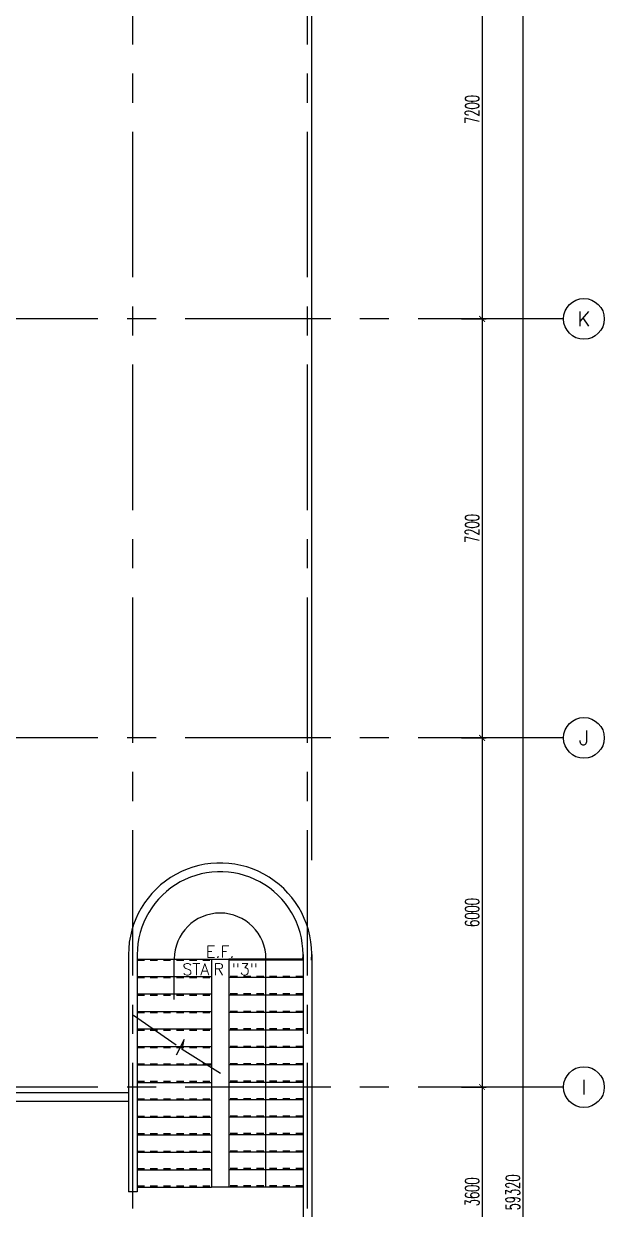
# Model space of a CAD drawing. Extents: x -0.7 to 93.2, y -1.5 to 78.
# Drawn here: x 83.21 to 93.18, y 34.52 to 54.89 of the extents above; entities that cross this region are included whole.
import ezdxf
from ezdxf.enums import TextEntityAlignment as Align

# ---------------------------------------------------------------- set-up
doc = ezdxf.new("R2010")
doc.units = 0
doc.header["$MEASUREMENT"] = 0
doc.header["$PDMODE"] = 34
doc.linetypes.add('CENTERX2', pattern=[4, 2.5, -0.5, 0.5, -0.5])
doc.linetypes.add('HIDDEN2', pattern=[0.1875, 0.125, -0.0625])
doc.layers.get('0').update_dxf_attribs({"color": 11, "linetype": 'CONTINUOUS'})
doc.layers.get('DEFPOINTS').update_dxf_attribs({"color": 11, "linetype": 'CONTINUOUS'})
for name, color, linetype in [('AX-CR', 11, 'CONTINUOUS'), ('AX-DIM', 11, 'CONTINUOUS'), ('AX-TXT', 11, 'CONTINUOUS'), ('AXES', 11, 'CENTERX2'), ('RM-NAME', 11, 'CONTINUOUS'), ('ROOF', 11, 'CONTINUOUS'), ('STR', 11, 'CONTINUOUS'), ('WALL', 11, 'CONTINUOUS')]:
    doc.layers.add(name, color=color, linetype=linetype)
doc.styles.add('ROMANS', font='ROMANS.shx', dxfattribs={"width": 0.6})
doc.dimstyles.new('STANDARD in', dxfattribs={"dimtxt": 0.24, "dimasz": 0.1, "dimexe": 0.07, "dimexo": 0.05, "dimgap": 0.05, "dimtad": 1, "dimdec": 0, "dimlfac": 1000, "dimzin": 0, "dimdsep": 46, "dimtxsty": 'ROMANS', "dimblk": 'ARCHTICK', "dimcen": 0.05, "dimdle": 0.05, "dimclrd": 7, "dimclre": 7, "dimclrt": 2, "dimadec": 0, "dimazin": 0, "dimtfac": 1, "dimtdec": 0, "dimtmove": 2, "dimatfit": 3, "dimldrblk": 'ARCHTICK', "dimfxl": 0, "dimtolj": 1, "dimtzin": 0, "dimarcsym": 0})

# ---------------------------------------------------------------- blocks, each defined once
blk = doc.blocks.new('_ARCHTICK')
at = {"color": 0, "linetype": 'ByBlock', "const_width": 0.15}
blk.add_lwpolyline([(-0.5, -0.5), (0.5, 0.5)], dxfattribs=at)
blk = doc.blocks.new('*D162')
at = {"layer": 'AX-DIM', "color": 7, "lineweight": -2, "ltscale": 0.3}
for p, q in [((82.882, 76.648), (88.207, 76.648)), ((82.932, 75.998), (82.932, 76.718)), ((88.157, 40.52), (88.157, 76.718))]:
    blk.add_line(p, q, dxfattribs=at)
at = {"layer": 'DEFPOINTS', "color": 0, "ltscale": 0.3}
for p in [(88.157, 76.648), (82.932, 75.948), (88.157, 40.47)]:
    blk.add_point(p, dxfattribs=at)
at = {"layer": 'AX-DIM', "color": 7, "lineweight": -2, "ltscale": 0.3, "xscale": 0.1, "yscale": 0.1, "zscale": 0.1, "rotation": 180}
blk.add_blockref('_ARCHTICK', (82.932, 76.648), dxfattribs=at)
at = {"layer": 'AX-DIM', "color": 7, "lineweight": -2, "ltscale": 0.3, "xscale": 0.1, "yscale": 0.1, "zscale": 0.1}
blk.add_blockref('_ARCHTICK', (88.157, 76.648), dxfattribs=at)
at = {"layer": 'AX-DIM', "color": 2, "ltscale": 0.3, "insert": (85.545, 76.818), "char_height": 0.24, "attachment_point": 5, "style": 'ROMANS'}
blk.add_mtext('\\A1;5225', dxfattribs=at)
blk = doc.blocks.new('*D160')
at = {"layer": 'AX-DIM', "color": 7, "lineweight": -2, "ltscale": 0.3}
for p, q in [((82.982, 64.47), (91.852, 64.47)), ((91.782, 64.52), (91.782, 5.1)), ((82.982, 5.15), (91.852, 5.15))]:
    blk.add_line(p, q, dxfattribs=at)
at = {"layer": 'DEFPOINTS', "color": 0, "ltscale": 0.3}
for p in [(82.932, 64.47), (82.932, 5.15), (91.782, 5.15)]:
    blk.add_point(p, dxfattribs=at)
at = {"layer": 'AX-DIM', "color": 7, "lineweight": -2, "ltscale": 0.3, "xscale": 0.1, "yscale": 0.1, "zscale": 0.1}
for p, rotation in [((91.782, 64.47), 90), ((91.782, 5.15), 270)]:
    blk.add_blockref('_ARCHTICK', p, dxfattribs=dict(at, rotation=rotation))
at = {"layer": 'AX-DIM', "color": 2, "ltscale": 0.3, "insert": (91.612, 34.81), "char_height": 0.24, "attachment_point": 5, "rotation": 90, "style": 'ROMANS'}
blk.add_mtext('\\A1;59320', dxfattribs=at)
blk = doc.blocks.new('*D155')
at = {"layer": 'AX-DIM', "color": 7, "lineweight": -2, "ltscale": 0.3}
for p, q in [((90.732, 42.62), (91.152, 42.62)), ((91.082, 42.67), (91.082, 36.57)), ((90.732, 36.62), (91.152, 36.62))]:
    blk.add_line(p, q, dxfattribs=at)
at = {"layer": 'DEFPOINTS', "color": 0, "ltscale": 0.3}
for p in [(90.682, 42.62), (90.682, 36.62), (91.082, 36.62)]:
    blk.add_point(p, dxfattribs=at)
at = {"layer": 'AX-DIM', "color": 7, "lineweight": -2, "ltscale": 0.3, "xscale": 0.1, "yscale": 0.1, "zscale": 0.1}
for p, rotation in [((91.082, 42.62), 90), ((91.082, 36.62), 270)]:
    blk.add_blockref('_ARCHTICK', p, dxfattribs=dict(at, rotation=rotation))
at = {"layer": 'AX-DIM', "color": 2, "ltscale": 0.3, "insert": (90.912, 39.62), "char_height": 0.24, "attachment_point": 5, "rotation": 90, "style": 'ROMANS'}
blk.add_mtext('\\A1;6000', dxfattribs=at)
blk = doc.blocks.new('AXR')
at = {"layer": 'AX-CR'}
blk.add_circle((350, 0), 350, dxfattribs=at)
at = {"layer": 'AX-TXT', "style": 'ROMANS'}
blk.add_attdef('AX', text='', height=250, dxfattribs=at).set_placement((350, 0), align=Align.MIDDLE)
blk = doc.blocks.new('*D151')
at = {"layer": 'AX-DIM', "color": 7, "lineweight": -2, "ltscale": 0.3}
for p, q in [((90.732, 36.62), (91.152, 36.62)), ((91.082, 36.67), (91.082, 32.97)), ((90.732, 33.02), (91.152, 33.02))]:
    blk.add_line(p, q, dxfattribs=at)
at = {"layer": 'DEFPOINTS', "color": 0, "ltscale": 0.3}
for p in [(90.682, 36.62), (90.682, 33.02), (91.082, 33.02)]:
    blk.add_point(p, dxfattribs=at)
at = {"layer": 'AX-DIM', "color": 7, "lineweight": -2, "ltscale": 0.3, "xscale": 0.1, "yscale": 0.1, "zscale": 0.1}
for p, rotation in [((91.082, 36.62), 90), ((91.082, 33.02), 270)]:
    blk.add_blockref('_ARCHTICK', p, dxfattribs=dict(at, rotation=rotation))
at = {"layer": 'AX-DIM', "color": 2, "ltscale": 0.3, "insert": (90.912, 34.82), "char_height": 0.24, "attachment_point": 5, "rotation": 90, "style": 'ROMANS'}
blk.add_mtext('\\A1;3600', dxfattribs=at)
blk = doc.blocks.new('*D148')
at = {"layer": 'AX-DIM', "color": 7, "lineweight": -2, "ltscale": 0.3}
for p, q in [((91.082, 57.07), (91.082, 49.77)), ((90.732, 57.02), (91.152, 57.02)), ((90.732, 49.82), (91.152, 49.82))]:
    blk.add_line(p, q, dxfattribs=at)
at = {"layer": 'DEFPOINTS', "color": 0, "ltscale": 0.3}
for p in [(90.682, 57.02), (90.682, 49.82), (91.082, 49.82)]:
    blk.add_point(p, dxfattribs=at)
at = {"layer": 'AX-DIM', "color": 7, "lineweight": -2, "ltscale": 0.3, "xscale": 0.1, "yscale": 0.1, "zscale": 0.1}
for p, rotation in [((91.082, 57.02), 90), ((91.082, 49.82), 270)]:
    blk.add_blockref('_ARCHTICK', p, dxfattribs=dict(at, rotation=rotation))
at = {"layer": 'AX-DIM', "color": 2, "ltscale": 0.3, "insert": (90.912, 53.42), "char_height": 0.24, "attachment_point": 5, "rotation": 90, "style": 'ROMANS'}
blk.add_mtext('\\A1;7200', dxfattribs=at)
blk = doc.blocks.new('*D147')
at = {"layer": 'AX-DIM', "color": 7, "lineweight": -2, "ltscale": 0.3}
for p, q in [((90.732, 49.82), (91.152, 49.82)), ((91.082, 49.87), (91.082, 42.57)), ((90.732, 42.62), (91.152, 42.62))]:
    blk.add_line(p, q, dxfattribs=at)
at = {"layer": 'DEFPOINTS', "color": 0, "ltscale": 0.3}
for p in [(90.682, 49.82), (90.682, 42.62), (91.082, 42.62)]:
    blk.add_point(p, dxfattribs=at)
at = {"layer": 'AX-DIM', "color": 7, "lineweight": -2, "ltscale": 0.3, "xscale": 0.1, "yscale": 0.1, "zscale": 0.1}
for p, rotation in [((91.082, 49.82), 90), ((91.082, 42.62), 270)]:
    blk.add_blockref('_ARCHTICK', p, dxfattribs=dict(at, rotation=rotation))
at = {"layer": 'AX-DIM', "color": 2, "ltscale": 0.3, "insert": (90.912, 46.22), "char_height": 0.24, "attachment_point": 5, "rotation": 90, "style": 'ROMANS'}
blk.add_mtext('\\A1;7200', dxfattribs=at)

msp = doc.modelspace()

# ---------------------------------------------------------------- linework, layer by layer
for p, q in [((85.8258, 37.3402), (85.0944, 37.8479)), ((85.9662, 37.4388), (85.8258, 37.1699)), ((85.9311, 37.2634), (85.9662, 37.4388)), ((86.5863, 36.8543), (85.9311, 37.2634))]:
    msp.add_line(p, q)
at = {"layer": 'AXES'}
for p, q in [((85.0824, -1.4643), (85.0824, 77.3484)), ((88.0824, -1.4643), (88.0824, 77.3484)), ((92.4824, 49.82), (40.3924, 49.82)), ((92.4824, 42.62), (24.4424, 42.62)), ((92.4824, 42.62), (40.3924, 42.62)), ((92.4824, 36.62), (40.3924, 36.62))]:
    msp.add_line(p, q, dxfattribs=at)
at = {"layer": 'ROOF'}
for p, q in [((86.4324, 38.8202), (86.4324, 34.9002)), ((86.4324, 38.8202), (86.7324, 38.8202)), ((86.7324, 38.8202), (86.7324, 34.9002)), ((85.0074, 36.52), (82.9324, 36.52)), ((85.0074, 36.37), (82.9324, 36.37)), ((86.7324, 34.9002), (86.4324, 34.9002))]:
    msp.add_line(p, q, dxfattribs=at)
at = {"layer": 'STR'}
for p, q in [((85.1574, 38.8202), (86.4324, 38.8202)), ((85.7949, 38.1271), (85.7949, 38.8226)), ((88.0074, 38.8202), (86.7324, 38.8202)), ((88.0074, 38.8002), (86.7324, 38.8002)), ((87.3699, 34.9002), (87.3699, 38.8226)), ((85.1574, 38.5202), (86.4324, 38.5202)), ((88.0074, 38.5002), (86.7324, 38.5002)), ((85.1574, 38.2202), (86.4324, 38.2202)), ((88.0074, 38.2002), (86.7324, 38.2002)), ((85.1574, 37.9202), (86.4324, 37.9202)), ((88.0074, 37.9002), (86.7324, 37.9002)), ((85.1574, 37.6202), (86.4324, 37.6202)), ((88.0074, 37.6002), (86.7324, 37.6002)), ((85.1574, 37.3202), (86.4324, 37.3202)), ((88.0074, 37.3002), (86.7324, 37.3002)), ((85.1574, 37.0002), (86.4324, 37.0002)), ((86.3206, 37.0202), (86.4324, 37.0202)), ((86.3526, 37.0002), (86.4324, 37.0002)), ((88.0074, 37.0002), (86.7324, 37.0002)), ((85.1574, 36.7002), (86.4324, 36.7002)), ((88.0074, 36.7002), (86.7324, 36.7002)), ((85.1574, 36.4002), (86.4324, 36.4002)), ((88.0074, 36.4002), (86.7324, 36.4002)), ((85.1574, 36.1002), (86.4324, 36.1002)), ((88.0074, 36.1002), (86.7324, 36.1002)), ((85.1574, 35.8002), (86.4324, 35.8002)), ((88.0074, 35.8002), (86.7324, 35.8002)), ((85.1574, 35.5002), (86.4324, 35.5002)), ((88.0074, 35.5002), (86.7324, 35.5002)), ((85.1574, 35.2002), (86.4324, 35.2002)), ((88.0074, 35.2002), (86.7324, 35.2002)), ((85.1574, 34.9002), (86.4324, 34.9002)), ((88.0074, 34.9002), (86.7324, 34.9002))]:
    msp.add_line(p, q, dxfattribs=at)
at = {"layer": 'STR', "linetype": 'HIDDEN2'}
for p, q in [((85.1574, 38.8002), (86.4324, 38.8002)), ((88.0074, 38.8202), (86.7324, 38.8202)), ((88.0074, 38.8002), (86.7324, 38.8002)), ((88.0074, 38.5202), (86.7324, 38.5202)), ((85.1574, 38.5002), (86.4324, 38.5002)), ((85.1574, 38.2002), (86.4324, 38.2002)), ((88.0074, 38.2202), (86.7324, 38.2202)), ((85.1574, 37.9002), (86.4324, 37.9002)), ((88.0074, 37.9202), (86.7324, 37.9202)), ((85.1574, 37.6002), (86.4324, 37.6002)), ((88.0074, 37.6202), (86.7324, 37.6202)), ((85.1574, 37.3002), (86.4324, 37.3002)), ((88.0074, 37.3202), (86.7324, 37.3202)), ((85.1574, 37.0202), (86.4324, 37.0202)), ((86.3206, 37.0202), (86.4324, 37.0202)), ((86.3526, 37.0002), (86.4324, 37.0002)), ((88.0074, 37.0202), (86.7324, 37.0202)), ((85.1574, 36.7202), (86.4324, 36.7202)), ((88.0074, 36.7202), (86.7324, 36.7202)), ((85.1574, 36.4202), (86.4324, 36.4202)), ((88.0074, 36.4202), (86.7324, 36.4202)), ((85.1574, 36.1202), (86.4324, 36.1202)), ((88.0074, 36.1202), (86.7324, 36.1202)), ((85.1574, 35.8202), (86.4324, 35.8202)), ((88.0074, 35.8202), (86.7324, 35.8202)), ((85.1574, 35.5202), (86.4324, 35.5202)), ((88.0074, 35.5202), (86.7324, 35.5202)), ((85.1574, 35.2202), (86.4324, 35.2202)), ((88.0074, 35.2202), (86.7324, 35.2202)), ((85.1574, 34.9202), (86.4324, 34.9202)), ((88.0074, 34.9202), (86.7324, 34.9202))]:
    msp.add_line(p, q, dxfattribs=at)
at = {"layer": 'STR'}
msp.add_arc((86.5824, 38.8226), 0.7875, 0, 180, dxfattribs=at)
at = {"layer": 'WALL'}
for p, q in [((85.0074, 38.8955), (85.0074, 34.82)), ((85.1574, 38.8955), (85.1574, 34.82)), ((88.0074, 38.8955), (88.0074, 33.27)), ((88.1574, 38.8955), (88.1574, 33.12))]:
    msp.add_line(p, q, dxfattribs=at)
at = {"layer": 'WALL', "linetype": 'ByBlock', "ltscale": 0.3}
msp.add_line((85.1574, 34.82), (85.0074, 34.82), dxfattribs=at)
at = {"layer": 'WALL'}
for radius, start, end in [(1.575, 356.52974, 180), (1.425, 356.16393, 180.00002)]:
    msp.add_arc((86.5824, 38.8955), radius, start, end, dxfattribs=at)

# ---------------------------------------------------------------- block references
at = {"layer": 'AXES', "xscale": 0.001, "yscale": 0.001, "zscale": 0.001}
for p, values in [((92.4824, 49.82), {'AX': 'K'}), ((92.4824, 42.62), {'AX': 'J'}), ((92.4824, 36.62), {'AX': 'I'})]:
    msp.add_blockref('AXR', p, dxfattribs=at).add_auto_attribs(values)

# ---------------------------------------------------------------- texts
at = {"layer": 'RM-NAME', "style": 'ROMANS'}
for s, p in [('E.F.', (86.5821, 38.9445)), ('STAIR "3"', (86.5821, 38.6445))]:
    msp.add_text(s, height=0.2, dxfattribs=at).set_placement(p, align=Align.MIDDLE)

# ---------------------------------------------------------------- dimensions: what is measured, and where the dimension line sits
at = {"layer": 'AX-DIM'}
dim = msp.add_linear_dim(base=(88.1574, 76.6484), p1=(82.9324, 75.9484), p2=(88.1574, 40.47), dimstyle='STANDARD in', dxfattribs=at)
dim.commit()
dim.dimension.update_dxf_attribs({"geometry": '*D162', "text_midpoint": (85.5449, 76.8184)})
for base, p1, p2, picture, middle in [((91.7824, 5.15), (82.9324, 64.47), (82.9324, 5.15), '*D160', (91.6124, 34.81)), ((91.0824, 49.82), (90.6824, 57.02), (90.6824, 49.82), '*D148', (90.9124, 53.42)), ((91.0824, 42.62), (90.6824, 49.82), (90.6824, 42.62), '*D147', (90.9124, 46.22)), ((91.0824, 36.62), (90.6824, 42.62), (90.6824, 36.62), '*D155', (90.9124, 39.62)), ((91.0824, 33.02), (90.6824, 36.62), (90.6824, 33.02), '*D151', (90.9124, 34.82))]:
    dim = msp.add_linear_dim(base=base, p1=p1, p2=p2, angle=270, dimstyle='STANDARD in', dxfattribs=at)
    dim.commit()
    dim.dimension.update_dxf_attribs({"geometry": picture, "text_midpoint": middle})

doc.saveas('drawing.dxf')
